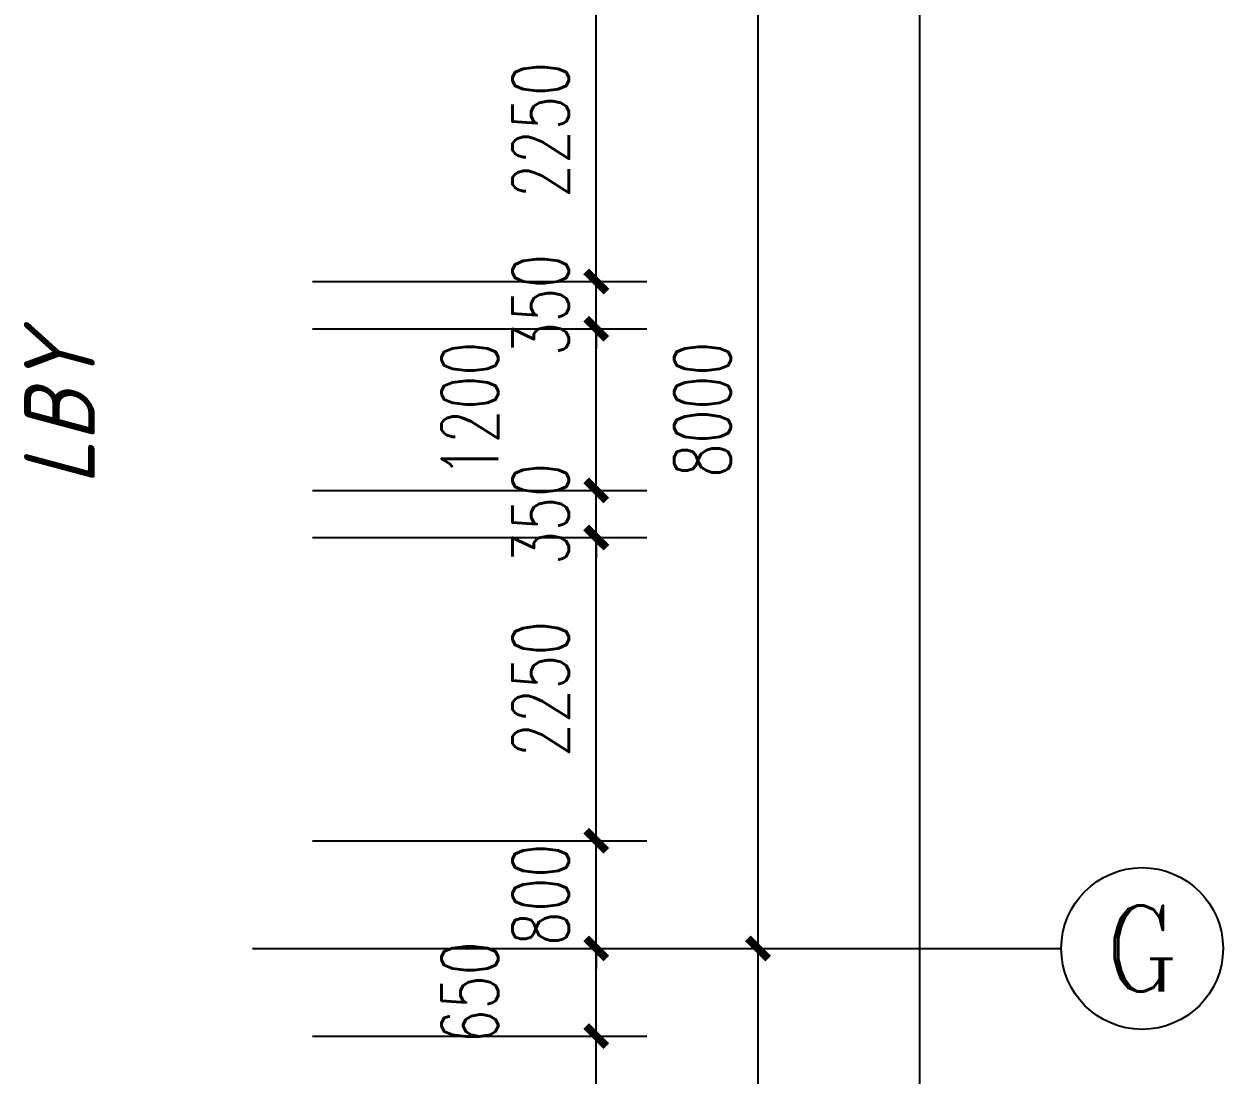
# Model space of a CAD drawing. Extents: x 0 to 2972856, y -1269770 to 0.
# Drawn here: x 2782160 to 2791056, y -1073295 to -1065494 of the extents above; entities that cross this region are included whole.
import ezdxf
from ezdxf.enums import TextEntityAlignment as Align

# ---------------------------------------------------------------- set-up
doc = ezdxf.new("R2010")
doc.units = 0
doc.header["$LTSCALE"] = 1000
doc.header["$PDSIZE"] = 50
doc.layers.add('1-建筑底图', color=8, linetype='Continuous')
doc.layers.add('AXIS_TEXT', color=7, linetype='Continuous')
doc.styles.add('_TCH_AXIS', font='COMPLEX', dxfattribs={"bigfont": 'GBCBIG'})
doc.styles.add('A_DIM_T3', font='SIMPLEX', dxfattribs={"width": 0.7, "bigfont": 'HZ'})
doc.styles.add('COMPLEX', font='COMPLEX')
doc.styles.get("Standard").update_dxf_attribs({"font": 'gbeitc.shx', "bigfont": 'gbcbig.shx'})
doc.dimstyles.new('_TCH_ARCH&&150', dxfattribs={"dimtxt": 420, "dimasz": 150, "dimexe": 375, "dimexo": 450, "dimgap": 202.5, "dimtad": 1, "dimdec": 0, "dimzin": 0, "dimdsep": 46, "dimtxsty": 'A_DIM_T3', "dimblk": 'ARCHTICK', "dimcen": 0.09, "dimclrt": 7, "dimazin": 2, "dimtfac": 1, "dimtdec": 0, "dimtix": 1, "dimtmove": 2, "dimatfit": 3, "dimfxl": 150, "dimtolj": 1, "dimtzin": 0, "dimarcsym": 0})

# ---------------------------------------------------------------- blocks, each defined once
blk = doc.blocks.new('_ArchTick')
at = {"color": 0, "linetype": 'ByBlock', "const_width": 0.4}
blk.add_lwpolyline([(-0.5, -0.5), (0.5, 0.5)], dxfattribs=at)
blk = doc.blocks.new('*D205')
at = {"layer": '1-建筑底图', "color": 0, "lineweight": -2, "transparency": 16777216}
for p, q in [((108850, 77400), (113725, 77400)), ((113350, -2200), (113350, 77400)), ((108850, -2200), (113725, -2200))]:
    blk.add_line(p, q, dxfattribs=at)
at = {"layer": 'Defpoints', "color": 0, "transparency": 16777216}
for p in [(108400, 77400), (113350, 77400), (108400, -2200)]:
    blk.add_point(p, dxfattribs=at)
at = {"layer": '1-建筑底图', "color": 0, "lineweight": -2, "transparency": 16777216, "xscale": 150, "yscale": 150, "zscale": 150}
for p, rotation in [((113350, 77400), 90), ((113350, -2200), 270)]:
    blk.add_blockref('_ArchTick', p, dxfattribs=dict(at, rotation=rotation))
at = {"layer": '1-建筑底图', "color": 7, "transparency": 16777216, "insert": (112937.5, 37600), "char_height": 420, "attachment_point": 5, "rotation": 90, "style": 'A_DIM_T3'}
blk.add_mtext('\\A1;79600', dxfattribs=at)
blk = doc.blocks.new('*D210')
at = {"layer": '1-建筑底图', "color": 0, "lineweight": -2, "transparency": 16777216}
for p, q in [((108850, 17600), (112525, 17600)), ((112150, 9900), (112150, 17600)), ((108850, 9900), (112525, 9900))]:
    blk.add_line(p, q, dxfattribs=at)
at = {"layer": 'Defpoints', "color": 0, "transparency": 16777216}
for p in [(108400, 17600), (112150, 17600), (108400, 9900)]:
    blk.add_point(p, dxfattribs=at)
at = {"layer": '1-建筑底图', "color": 0, "lineweight": -2, "transparency": 16777216, "xscale": 150, "yscale": 150, "zscale": 150}
for p, rotation in [((112150, 17600), 90), ((112150, 9900), 270)]:
    blk.add_blockref('_ArchTick', p, dxfattribs=dict(at, rotation=rotation))
at = {"layer": '1-建筑底图', "color": 7, "transparency": 16777216, "insert": (111737.5, 13750), "char_height": 420, "attachment_point": 5, "rotation": 90, "style": 'A_DIM_T3'}
blk.add_mtext('\\A1;7700', dxfattribs=at)
blk = doc.blocks.new('*D211')
at = {"layer": '1-建筑底图', "color": 0, "lineweight": -2, "transparency": 16777216}
for p, q in [((108850, 25600), (112525, 25600)), ((112150, 17600), (112150, 25600)), ((108850, 17600), (112525, 17600))]:
    blk.add_line(p, q, dxfattribs=at)
at = {"layer": 'Defpoints', "color": 0, "transparency": 16777216}
for p in [(108400, 25600), (112150, 25600), (108400, 17600)]:
    blk.add_point(p, dxfattribs=at)
at = {"layer": '1-建筑底图', "color": 0, "lineweight": -2, "transparency": 16777216, "xscale": 150, "yscale": 150, "zscale": 150}
for p, rotation in [((112150, 25600), 90), ((112150, 17600), 270)]:
    blk.add_blockref('_ArchTick', p, dxfattribs=dict(at, rotation=rotation))
at = {"layer": '1-建筑底图', "color": 7, "transparency": 16777216, "insert": (111737.5, 21600), "char_height": 420, "attachment_point": 5, "rotation": 90, "style": 'A_DIM_T3'}
blk.add_mtext('\\A1;8000', dxfattribs=at)
blk = doc.blocks.new('*D763')
at = {"layer": '1-建筑底图', "color": 0, "lineweight": -2, "transparency": 16777216}
for p, q in [((108845, 16950), (111325, 16950)), ((110950, 14700), (110950, 16950)), ((108845, 14700), (111325, 14700))]:
    blk.add_line(p, q, dxfattribs=at)
at = {"layer": 'Defpoints', "color": 0, "transparency": 16777216}
for p in [(108395, 16950), (110950, 16950), (108395, 14700)]:
    blk.add_point(p, dxfattribs=at)
at = {"layer": '1-建筑底图', "color": 0, "lineweight": -2, "transparency": 16777216, "xscale": 150, "yscale": 150, "zscale": 150}
for p, rotation in [((110950, 16950), 90), ((110950, 14700), 270)]:
    blk.add_blockref('_ArchTick', p, dxfattribs=dict(at, rotation=rotation))
at = {"layer": '1-建筑底图', "color": 7, "transparency": 16777216, "insert": (110537.5, 15825), "char_height": 420, "attachment_point": 5, "rotation": 90, "style": 'A_DIM_T3'}
blk.add_mtext('\\A1;2250', dxfattribs=at)
blk = doc.blocks.new('*D764')
at = {"layer": '1-建筑底图', "color": 0, "lineweight": -2, "transparency": 16777216}
for p, q in [((108845, 17600), (111325, 17600)), ((110950, 16950), (110950, 17600)), ((108845, 16950), (111325, 16950))]:
    blk.add_line(p, q, dxfattribs=at)
at = {"layer": 'Defpoints', "color": 0, "transparency": 16777216}
for p in [(108395, 17600), (110950, 17600), (108395, 16950)]:
    blk.add_point(p, dxfattribs=at)
at = {"layer": '1-建筑底图', "color": 0, "lineweight": -2, "transparency": 16777216, "xscale": 150, "yscale": 150, "zscale": 150}
for p, rotation in [((110950, 17600), 90), ((110950, 16950), 270)]:
    blk.add_blockref('_ArchTick', p, dxfattribs=dict(at, rotation=rotation))
at = {"layer": '1-建筑底图', "color": 7, "transparency": 16777216, "insert": (110012.5, 17275), "char_height": 420, "attachment_point": 5, "rotation": 90, "style": 'A_DIM_T3'}
blk.add_mtext('\\A1;650', dxfattribs=at)
blk = doc.blocks.new('*D765')
at = {"layer": '1-建筑底图', "color": 0, "lineweight": -2, "transparency": 16777216}
for p, q in [((110950, 18400), (110950, 18550)), ((108845, 18400), (111325, 18400)), ((110950, 17600), (110950, 18400)), ((108845, 17600), (111325, 17600)), ((110950, 17600), (110950, 17450))]:
    blk.add_line(p, q, dxfattribs=at)
at = {"layer": 'Defpoints', "color": 0, "transparency": 16777216}
for p in [(108395, 18400), (110950, 18400), (108395, 17600)]:
    blk.add_point(p, dxfattribs=at)
at = {"layer": '1-建筑底图', "color": 0, "lineweight": -2, "transparency": 16777216, "xscale": 150, "yscale": 150, "zscale": 150}
for p, rotation in [((110950, 18400), 270), ((110950, 17600), 90)]:
    blk.add_blockref('_ArchTick', p, dxfattribs=dict(at, rotation=rotation))
at = {"layer": '1-建筑底图', "color": 7, "transparency": 16777216, "insert": (110537.5, 18000), "char_height": 420, "attachment_point": 5, "rotation": 90, "style": 'A_DIM_T3'}
blk.add_mtext('\\A1;800', dxfattribs=at)
blk = doc.blocks.new('*D766')
at = {"layer": '1-建筑底图', "color": 0, "lineweight": -2, "transparency": 16777216}
for p, q in [((108845, 20650), (111325, 20650)), ((110950, 18400), (110950, 20650)), ((108845, 18400), (111325, 18400))]:
    blk.add_line(p, q, dxfattribs=at)
at = {"layer": 'Defpoints', "color": 0, "transparency": 16777216}
for p in [(108395, 20650), (110950, 20650), (108395, 18400)]:
    blk.add_point(p, dxfattribs=at)
at = {"layer": '1-建筑底图', "color": 0, "lineweight": -2, "transparency": 16777216, "xscale": 150, "yscale": 150, "zscale": 150}
for p, rotation in [((110950, 20650), 90), ((110950, 18400), 270)]:
    blk.add_blockref('_ArchTick', p, dxfattribs=dict(at, rotation=rotation))
at = {"layer": '1-建筑底图', "color": 7, "transparency": 16777216, "insert": (110537.5, 19525), "char_height": 420, "attachment_point": 5, "rotation": 90, "style": 'A_DIM_T3'}
blk.add_mtext('\\A1;2250', dxfattribs=at)
blk = doc.blocks.new('*D767')
at = {"layer": '1-建筑底图', "color": 0, "lineweight": -2, "transparency": 16777216}
for p, q in [((110950, 21000), (110950, 21150)), ((108845, 21000), (111325, 21000)), ((110950, 20650), (110950, 21000)), ((108845, 20650), (111325, 20650)), ((110950, 20650), (110950, 20500))]:
    blk.add_line(p, q, dxfattribs=at)
at = {"layer": 'Defpoints', "color": 0, "transparency": 16777216}
for p in [(108395, 21000), (110950, 21000), (108395, 20650)]:
    blk.add_point(p, dxfattribs=at)
at = {"layer": '1-建筑底图', "color": 0, "lineweight": -2, "transparency": 16777216, "xscale": 150, "yscale": 150, "zscale": 150}
for p, rotation in [((110950, 21000), 270), ((110950, 20650), 90)]:
    blk.add_blockref('_ArchTick', p, dxfattribs=dict(at, rotation=rotation))
at = {"layer": '1-建筑底图', "color": 7, "transparency": 16777216, "insert": (110537.5, 20825), "char_height": 420, "attachment_point": 5, "rotation": 90, "style": 'A_DIM_T3'}
blk.add_mtext('\\A1;350', dxfattribs=at)
blk = doc.blocks.new('*D768')
at = {"layer": '1-建筑底图', "color": 0, "lineweight": -2, "transparency": 16777216}
for p, q in [((108845, 22200), (111325, 22200)), ((110950, 21000), (110950, 22200)), ((108845, 21000), (111325, 21000))]:
    blk.add_line(p, q, dxfattribs=at)
at = {"layer": 'Defpoints', "color": 0, "transparency": 16777216}
for p in [(108395, 22200), (110950, 22200), (108395, 21000)]:
    blk.add_point(p, dxfattribs=at)
at = {"layer": '1-建筑底图', "color": 0, "lineweight": -2, "transparency": 16777216, "xscale": 150, "yscale": 150, "zscale": 150}
for p, rotation in [((110950, 22200), 90), ((110950, 21000), 270)]:
    blk.add_blockref('_ArchTick', p, dxfattribs=dict(at, rotation=rotation))
at = {"layer": '1-建筑底图', "color": 7, "transparency": 16777216, "insert": (110012.5, 21600), "char_height": 420, "attachment_point": 5, "rotation": 90, "style": 'A_DIM_T3'}
blk.add_mtext('\\A1;1200', dxfattribs=at)
blk = doc.blocks.new('*D769')
at = {"layer": '1-建筑底图', "color": 0, "lineweight": -2, "transparency": 16777216}
for p, q in [((110950, 22550), (110950, 22700)), ((108845, 22550), (111325, 22550)), ((110950, 22200), (110950, 22550)), ((108845, 22200), (111325, 22200)), ((110950, 22200), (110950, 22050))]:
    blk.add_line(p, q, dxfattribs=at)
at = {"layer": 'Defpoints', "color": 0, "transparency": 16777216}
for p in [(108395, 22550), (110950, 22550), (108395, 22200)]:
    blk.add_point(p, dxfattribs=at)
at = {"layer": '1-建筑底图', "color": 0, "lineweight": -2, "transparency": 16777216, "xscale": 150, "yscale": 150, "zscale": 150}
for p, rotation in [((110950, 22550), 270), ((110950, 22200), 90)]:
    blk.add_blockref('_ArchTick', p, dxfattribs=dict(at, rotation=rotation))
at = {"layer": '1-建筑底图', "color": 7, "transparency": 16777216, "insert": (110537.5, 22375), "char_height": 420, "attachment_point": 5, "rotation": 90, "style": 'A_DIM_T3'}
blk.add_mtext('\\A1;350', dxfattribs=at)
blk = doc.blocks.new('*D770')
at = {"layer": '1-建筑底图', "color": 0, "lineweight": -2, "transparency": 16777216}
for p, q in [((108845, 24800), (111325, 24800)), ((110950, 22550), (110950, 24800)), ((108845, 22550), (111325, 22550))]:
    blk.add_line(p, q, dxfattribs=at)
at = {"layer": 'Defpoints', "color": 0, "transparency": 16777216}
for p in [(108395, 24800), (110950, 24800), (108395, 22550)]:
    blk.add_point(p, dxfattribs=at)
at = {"layer": '1-建筑底图', "color": 0, "lineweight": -2, "transparency": 16777216, "xscale": 150, "yscale": 150, "zscale": 150}
for p, rotation in [((110950, 24800), 90), ((110950, 22550), 270)]:
    blk.add_blockref('_ArchTick', p, dxfattribs=dict(at, rotation=rotation))
at = {"layer": '1-建筑底图', "color": 7, "transparency": 16777216, "insert": (110537.5, 23675), "char_height": 420, "attachment_point": 5, "rotation": 90, "style": 'A_DIM_T3'}
blk.add_mtext('\\A1;2250', dxfattribs=at)
blk = doc.blocks.new('*D820')
at = {"layer": '1-建筑底图', "color": 0, "lineweight": -2, "transparency": 16777216}
for p, q in [((108850, 77400), (113725, 77400)), ((113350, -2200), (113350, 77400)), ((108850, -2200), (113725, -2200))]:
    blk.add_line(p, q, dxfattribs=at)
at = {"layer": 'Defpoints', "color": 0, "transparency": 16777216}
for p in [(108400, 77400), (113350, 77400), (108400, -2200)]:
    blk.add_point(p, dxfattribs=at)
at = {"layer": '1-建筑底图', "color": 0, "lineweight": -2, "transparency": 16777216, "xscale": 150, "yscale": 150, "zscale": 150}
for p, rotation in [((113350, 77400), 90), ((113350, -2200), 270)]:
    blk.add_blockref('_ArchTick', p, dxfattribs=dict(at, rotation=rotation))
at = {"layer": '1-建筑底图', "color": 7, "transparency": 16777216, "insert": (112937.5, 37600), "char_height": 420, "attachment_point": 5, "rotation": 90, "style": 'A_DIM_T3'}
blk.add_mtext('\\A1;79600', dxfattribs=at)
blk = doc.blocks.new('*D825')
at = {"layer": '1-建筑底图', "color": 0, "lineweight": -2, "transparency": 16777216}
for p, q in [((108850, 17600), (112525, 17600)), ((112150, 9900), (112150, 17600)), ((108850, 9900), (112525, 9900))]:
    blk.add_line(p, q, dxfattribs=at)
at = {"layer": 'Defpoints', "color": 0, "transparency": 16777216}
for p in [(108400, 17600), (112150, 17600), (108400, 9900)]:
    blk.add_point(p, dxfattribs=at)
at = {"layer": '1-建筑底图', "color": 0, "lineweight": -2, "transparency": 16777216, "xscale": 150, "yscale": 150, "zscale": 150}
for p, rotation in [((112150, 17600), 90), ((112150, 9900), 270)]:
    blk.add_blockref('_ArchTick', p, dxfattribs=dict(at, rotation=rotation))
at = {"layer": '1-建筑底图', "color": 7, "transparency": 16777216, "insert": (111737.5, 13750), "char_height": 420, "attachment_point": 5, "rotation": 90, "style": 'A_DIM_T3'}
blk.add_mtext('\\A1;7700', dxfattribs=at)
blk = doc.blocks.new('*D826')
at = {"layer": '1-建筑底图', "color": 0, "lineweight": -2, "transparency": 16777216}
for p, q in [((108850, 25600), (112525, 25600)), ((112150, 17600), (112150, 25600)), ((108850, 17600), (112525, 17600))]:
    blk.add_line(p, q, dxfattribs=at)
at = {"layer": 'Defpoints', "color": 0, "transparency": 16777216}
for p in [(108400, 25600), (112150, 25600), (108400, 17600)]:
    blk.add_point(p, dxfattribs=at)
at = {"layer": '1-建筑底图', "color": 0, "lineweight": -2, "transparency": 16777216, "xscale": 150, "yscale": 150, "zscale": 150}
for p, rotation in [((112150, 25600), 90), ((112150, 17600), 270)]:
    blk.add_blockref('_ArchTick', p, dxfattribs=dict(at, rotation=rotation))
at = {"layer": '1-建筑底图', "color": 7, "transparency": 16777216, "insert": (111737.5, 21600), "char_height": 420, "attachment_point": 5, "rotation": 90, "style": 'A_DIM_T3'}
blk.add_mtext('\\A1;8000', dxfattribs=at)
blk = doc.blocks.new('*D1070')
at = {"layer": '1-建筑底图', "color": 0, "lineweight": -2, "transparency": 16777216}
for p, q in [((108845, 16950), (111325, 16950)), ((110950, 14700), (110950, 16950)), ((108845, 14700), (111325, 14700))]:
    blk.add_line(p, q, dxfattribs=at)
at = {"layer": 'Defpoints', "color": 0, "transparency": 16777216}
for p in [(108395, 16950), (110950, 16950), (108395, 14700)]:
    blk.add_point(p, dxfattribs=at)
at = {"layer": '1-建筑底图', "color": 0, "lineweight": -2, "transparency": 16777216, "xscale": 150, "yscale": 150, "zscale": 150}
for p, rotation in [((110950, 16950), 90), ((110950, 14700), 270)]:
    blk.add_blockref('_ArchTick', p, dxfattribs=dict(at, rotation=rotation))
at = {"layer": '1-建筑底图', "color": 7, "transparency": 16777216, "insert": (110537.5, 15825), "char_height": 420, "attachment_point": 5, "rotation": 90, "style": 'A_DIM_T3'}
blk.add_mtext('\\A1;2250', dxfattribs=at)
blk = doc.blocks.new('*D1071')
at = {"layer": '1-建筑底图', "color": 0, "lineweight": -2, "transparency": 16777216}
for p, q in [((108845, 17600), (111325, 17600)), ((110950, 16950), (110950, 17600)), ((108845, 16950), (111325, 16950))]:
    blk.add_line(p, q, dxfattribs=at)
at = {"layer": 'Defpoints', "color": 0, "transparency": 16777216}
for p in [(108395, 17600), (110950, 17600), (108395, 16950)]:
    blk.add_point(p, dxfattribs=at)
at = {"layer": '1-建筑底图', "color": 0, "lineweight": -2, "transparency": 16777216, "xscale": 150, "yscale": 150, "zscale": 150}
for p, rotation in [((110950, 17600), 90), ((110950, 16950), 270)]:
    blk.add_blockref('_ArchTick', p, dxfattribs=dict(at, rotation=rotation))
at = {"layer": '1-建筑底图', "color": 7, "transparency": 16777216, "insert": (110012.5, 17275), "char_height": 420, "attachment_point": 5, "rotation": 90, "style": 'A_DIM_T3'}
blk.add_mtext('\\A1;650', dxfattribs=at)
blk = doc.blocks.new('*D1072')
at = {"layer": '1-建筑底图', "color": 0, "lineweight": -2, "transparency": 16777216}
for p, q in [((110950, 18400), (110950, 18550)), ((108845, 18400), (111325, 18400)), ((110950, 17600), (110950, 18400)), ((108845, 17600), (111325, 17600)), ((110950, 17600), (110950, 17450))]:
    blk.add_line(p, q, dxfattribs=at)
at = {"layer": 'Defpoints', "color": 0, "transparency": 16777216}
for p in [(108395, 18400), (110950, 18400), (108395, 17600)]:
    blk.add_point(p, dxfattribs=at)
at = {"layer": '1-建筑底图', "color": 0, "lineweight": -2, "transparency": 16777216, "xscale": 150, "yscale": 150, "zscale": 150}
for p, rotation in [((110950, 18400), 270), ((110950, 17600), 90)]:
    blk.add_blockref('_ArchTick', p, dxfattribs=dict(at, rotation=rotation))
at = {"layer": '1-建筑底图', "color": 7, "transparency": 16777216, "insert": (110537.5, 18000), "char_height": 420, "attachment_point": 5, "rotation": 90, "style": 'A_DIM_T3'}
blk.add_mtext('\\A1;800', dxfattribs=at)
blk = doc.blocks.new('*D1073')
at = {"layer": '1-建筑底图', "color": 0, "lineweight": -2, "transparency": 16777216}
for p, q in [((108845, 20650), (111325, 20650)), ((110950, 18400), (110950, 20650)), ((108845, 18400), (111325, 18400))]:
    blk.add_line(p, q, dxfattribs=at)
at = {"layer": 'Defpoints', "color": 0, "transparency": 16777216}
for p in [(108395, 20650), (110950, 20650), (108395, 18400)]:
    blk.add_point(p, dxfattribs=at)
at = {"layer": '1-建筑底图', "color": 0, "lineweight": -2, "transparency": 16777216, "xscale": 150, "yscale": 150, "zscale": 150}
for p, rotation in [((110950, 20650), 90), ((110950, 18400), 270)]:
    blk.add_blockref('_ArchTick', p, dxfattribs=dict(at, rotation=rotation))
at = {"layer": '1-建筑底图', "color": 7, "transparency": 16777216, "insert": (110537.5, 19525), "char_height": 420, "attachment_point": 5, "rotation": 90, "style": 'A_DIM_T3'}
blk.add_mtext('\\A1;2250', dxfattribs=at)
blk = doc.blocks.new('*D1074')
at = {"layer": '1-建筑底图', "color": 0, "lineweight": -2, "transparency": 16777216}
for p, q in [((110950, 21000), (110950, 21150)), ((108845, 21000), (111325, 21000)), ((110950, 20650), (110950, 21000)), ((108845, 20650), (111325, 20650)), ((110950, 20650), (110950, 20500))]:
    blk.add_line(p, q, dxfattribs=at)
at = {"layer": 'Defpoints', "color": 0, "transparency": 16777216}
for p in [(108395, 21000), (110950, 21000), (108395, 20650)]:
    blk.add_point(p, dxfattribs=at)
at = {"layer": '1-建筑底图', "color": 0, "lineweight": -2, "transparency": 16777216, "xscale": 150, "yscale": 150, "zscale": 150}
for p, rotation in [((110950, 21000), 270), ((110950, 20650), 90)]:
    blk.add_blockref('_ArchTick', p, dxfattribs=dict(at, rotation=rotation))
at = {"layer": '1-建筑底图', "color": 7, "transparency": 16777216, "insert": (110537.5, 20825), "char_height": 420, "attachment_point": 5, "rotation": 90, "style": 'A_DIM_T3'}
blk.add_mtext('\\A1;350', dxfattribs=at)
blk = doc.blocks.new('*D1075')
at = {"layer": '1-建筑底图', "color": 0, "lineweight": -2, "transparency": 16777216}
for p, q in [((108845, 22200), (111325, 22200)), ((110950, 21000), (110950, 22200)), ((108845, 21000), (111325, 21000))]:
    blk.add_line(p, q, dxfattribs=at)
at = {"layer": 'Defpoints', "color": 0, "transparency": 16777216}
for p in [(108395, 22200), (110950, 22200), (108395, 21000)]:
    blk.add_point(p, dxfattribs=at)
at = {"layer": '1-建筑底图', "color": 0, "lineweight": -2, "transparency": 16777216, "xscale": 150, "yscale": 150, "zscale": 150}
for p, rotation in [((110950, 22200), 90), ((110950, 21000), 270)]:
    blk.add_blockref('_ArchTick', p, dxfattribs=dict(at, rotation=rotation))
at = {"layer": '1-建筑底图', "color": 7, "transparency": 16777216, "insert": (110012.5, 21600), "char_height": 420, "attachment_point": 5, "rotation": 90, "style": 'A_DIM_T3'}
blk.add_mtext('\\A1;1200', dxfattribs=at)
blk = doc.blocks.new('*D1076')
at = {"layer": '1-建筑底图', "color": 0, "lineweight": -2, "transparency": 16777216}
for p, q in [((110950, 22550), (110950, 22700)), ((108845, 22550), (111325, 22550)), ((110950, 22200), (110950, 22550)), ((108845, 22200), (111325, 22200)), ((110950, 22200), (110950, 22050))]:
    blk.add_line(p, q, dxfattribs=at)
at = {"layer": 'Defpoints', "color": 0, "transparency": 16777216}
for p in [(108395, 22550), (110950, 22550), (108395, 22200)]:
    blk.add_point(p, dxfattribs=at)
at = {"layer": '1-建筑底图', "color": 0, "lineweight": -2, "transparency": 16777216, "xscale": 150, "yscale": 150, "zscale": 150}
for p, rotation in [((110950, 22550), 270), ((110950, 22200), 90)]:
    blk.add_blockref('_ArchTick', p, dxfattribs=dict(at, rotation=rotation))
at = {"layer": '1-建筑底图', "color": 7, "transparency": 16777216, "insert": (110537.5, 22375), "char_height": 420, "attachment_point": 5, "rotation": 90, "style": 'A_DIM_T3'}
blk.add_mtext('\\A1;350', dxfattribs=at)
blk = doc.blocks.new('*D1077')
at = {"layer": '1-建筑底图', "color": 0, "lineweight": -2, "transparency": 16777216}
for p, q in [((108845, 24800), (111325, 24800)), ((110950, 22550), (110950, 24800)), ((108845, 22550), (111325, 22550))]:
    blk.add_line(p, q, dxfattribs=at)
at = {"layer": 'Defpoints', "color": 0, "transparency": 16777216}
for p in [(108395, 24800), (110950, 24800), (108395, 22550)]:
    blk.add_point(p, dxfattribs=at)
at = {"layer": '1-建筑底图', "color": 0, "lineweight": -2, "transparency": 16777216, "xscale": 150, "yscale": 150, "zscale": 150}
for p, rotation in [((110950, 24800), 90), ((110950, 22550), 270)]:
    blk.add_blockref('_ArchTick', p, dxfattribs=dict(at, rotation=rotation))
at = {"layer": '1-建筑底图', "color": 7, "transparency": 16777216, "insert": (110537.5, 23675), "char_height": 420, "attachment_point": 5, "rotation": 90, "style": 'A_DIM_T3'}
blk.add_mtext('\\A1;2250', dxfattribs=at)
blk = doc.blocks.new('_AXISO')
blk.add_circle((0, 0), 0.5)
at = {"layer": 'AXIS_TEXT', "style": 'COMPLEX', "width": 1.041667}
blk.add_attdef('A', text='', height=0.56, dxfattribs=at).set_placement((-0.25, -0.28), (0.25, -0.28), align=Align.FIT)
blk = doc.blocks.new('*D423')
at = {"layer": '1-建筑底图', "color": 0, "lineweight": -2, "transparency": 16777216}
for p, q in [((108850, 77400), (113725, 77400)), ((113350, -2200), (113350, 77400)), ((108850, -2200), (113725, -2200))]:
    blk.add_line(p, q, dxfattribs=at)
at = {"layer": 'Defpoints', "color": 0, "transparency": 16777216}
for p in [(108400, 77400), (113350, 77400), (108400, -2200)]:
    blk.add_point(p, dxfattribs=at)
at = {"layer": '1-建筑底图', "color": 0, "lineweight": -2, "transparency": 16777216, "xscale": 150, "yscale": 150, "zscale": 150}
for p, rotation in [((113350, 77400), 90), ((113350, -2200), 270)]:
    blk.add_blockref('_ArchTick', p, dxfattribs=dict(at, rotation=rotation))
at = {"layer": '1-建筑底图', "color": 7, "transparency": 16777216, "insert": (112937.5, 37600), "char_height": 420, "attachment_point": 5, "rotation": 90, "style": 'A_DIM_T3'}
blk.add_mtext('\\A1;79600', dxfattribs=at)
blk = doc.blocks.new('*D428')
at = {"layer": '1-建筑底图', "color": 0, "lineweight": -2, "transparency": 16777216}
for p, q in [((108850, 17600), (112525, 17600)), ((112150, 9900), (112150, 17600)), ((108850, 9900), (112525, 9900))]:
    blk.add_line(p, q, dxfattribs=at)
at = {"layer": 'Defpoints', "color": 0, "transparency": 16777216}
for p in [(108400, 17600), (112150, 17600), (108400, 9900)]:
    blk.add_point(p, dxfattribs=at)
at = {"layer": '1-建筑底图', "color": 0, "lineweight": -2, "transparency": 16777216, "xscale": 150, "yscale": 150, "zscale": 150}
for p, rotation in [((112150, 17600), 90), ((112150, 9900), 270)]:
    blk.add_blockref('_ArchTick', p, dxfattribs=dict(at, rotation=rotation))
at = {"layer": '1-建筑底图', "color": 7, "transparency": 16777216, "insert": (111737.5, 13750), "char_height": 420, "attachment_point": 5, "rotation": 90, "style": 'A_DIM_T3'}
blk.add_mtext('\\A1;7700', dxfattribs=at)
blk = doc.blocks.new('*D429')
at = {"layer": '1-建筑底图', "color": 0, "lineweight": -2, "transparency": 16777216}
for p, q in [((108850, 25600), (112525, 25600)), ((112150, 17600), (112150, 25600)), ((108850, 17600), (112525, 17600))]:
    blk.add_line(p, q, dxfattribs=at)
at = {"layer": 'Defpoints', "color": 0, "transparency": 16777216}
for p in [(108400, 25600), (112150, 25600), (108400, 17600)]:
    blk.add_point(p, dxfattribs=at)
at = {"layer": '1-建筑底图', "color": 0, "lineweight": -2, "transparency": 16777216, "xscale": 150, "yscale": 150, "zscale": 150}
for p, rotation in [((112150, 25600), 90), ((112150, 17600), 270)]:
    blk.add_blockref('_ArchTick', p, dxfattribs=dict(at, rotation=rotation))
at = {"layer": '1-建筑底图', "color": 7, "transparency": 16777216, "insert": (111737.5, 21600), "char_height": 420, "attachment_point": 5, "rotation": 90, "style": 'A_DIM_T3'}
blk.add_mtext('\\A1;8000', dxfattribs=at)
blk = doc.blocks.new('*D673')
at = {"layer": '1-建筑底图', "color": 0, "lineweight": -2, "transparency": 16777216}
for p, q in [((108845, 16950), (111325, 16950)), ((110950, 14700), (110950, 16950)), ((108845, 14700), (111325, 14700))]:
    blk.add_line(p, q, dxfattribs=at)
at = {"layer": 'Defpoints', "color": 0, "transparency": 16777216}
for p in [(108395, 16950), (110950, 16950), (108395, 14700)]:
    blk.add_point(p, dxfattribs=at)
at = {"layer": '1-建筑底图', "color": 0, "lineweight": -2, "transparency": 16777216, "xscale": 150, "yscale": 150, "zscale": 150}
for p, rotation in [((110950, 16950), 90), ((110950, 14700), 270)]:
    blk.add_blockref('_ArchTick', p, dxfattribs=dict(at, rotation=rotation))
at = {"layer": '1-建筑底图', "color": 7, "transparency": 16777216, "insert": (110537.5, 15825), "char_height": 420, "attachment_point": 5, "rotation": 90, "style": 'A_DIM_T3'}
blk.add_mtext('\\A1;2250', dxfattribs=at)
blk = doc.blocks.new('*D674')
at = {"layer": '1-建筑底图', "color": 0, "lineweight": -2, "transparency": 16777216}
for p, q in [((108845, 17600), (111325, 17600)), ((110950, 16950), (110950, 17600)), ((108845, 16950), (111325, 16950))]:
    blk.add_line(p, q, dxfattribs=at)
at = {"layer": 'Defpoints', "color": 0, "transparency": 16777216}
for p in [(108395, 17600), (110950, 17600), (108395, 16950)]:
    blk.add_point(p, dxfattribs=at)
at = {"layer": '1-建筑底图', "color": 0, "lineweight": -2, "transparency": 16777216, "xscale": 150, "yscale": 150, "zscale": 150}
for p, rotation in [((110950, 17600), 90), ((110950, 16950), 270)]:
    blk.add_blockref('_ArchTick', p, dxfattribs=dict(at, rotation=rotation))
at = {"layer": '1-建筑底图', "color": 7, "transparency": 16777216, "insert": (110012.5, 17275), "char_height": 420, "attachment_point": 5, "rotation": 90, "style": 'A_DIM_T3'}
blk.add_mtext('\\A1;650', dxfattribs=at)
blk = doc.blocks.new('*D675')
at = {"layer": '1-建筑底图', "color": 0, "lineweight": -2, "transparency": 16777216}
for p, q in [((110950, 18400), (110950, 18550)), ((108845, 18400), (111325, 18400)), ((110950, 17600), (110950, 18400)), ((108845, 17600), (111325, 17600)), ((110950, 17600), (110950, 17450))]:
    blk.add_line(p, q, dxfattribs=at)
at = {"layer": 'Defpoints', "color": 0, "transparency": 16777216}
for p in [(108395, 18400), (110950, 18400), (108395, 17600)]:
    blk.add_point(p, dxfattribs=at)
at = {"layer": '1-建筑底图', "color": 0, "lineweight": -2, "transparency": 16777216, "xscale": 150, "yscale": 150, "zscale": 150}
for p, rotation in [((110950, 18400), 270), ((110950, 17600), 90)]:
    blk.add_blockref('_ArchTick', p, dxfattribs=dict(at, rotation=rotation))
at = {"layer": '1-建筑底图', "color": 7, "transparency": 16777216, "insert": (110537.5, 18000), "char_height": 420, "attachment_point": 5, "rotation": 90, "style": 'A_DIM_T3'}
blk.add_mtext('\\A1;800', dxfattribs=at)
blk = doc.blocks.new('*D676')
at = {"layer": '1-建筑底图', "color": 0, "lineweight": -2, "transparency": 16777216}
for p, q in [((108845, 20650), (111325, 20650)), ((110950, 18400), (110950, 20650)), ((108845, 18400), (111325, 18400))]:
    blk.add_line(p, q, dxfattribs=at)
at = {"layer": 'Defpoints', "color": 0, "transparency": 16777216}
for p in [(108395, 20650), (110950, 20650), (108395, 18400)]:
    blk.add_point(p, dxfattribs=at)
at = {"layer": '1-建筑底图', "color": 0, "lineweight": -2, "transparency": 16777216, "xscale": 150, "yscale": 150, "zscale": 150}
for p, rotation in [((110950, 20650), 90), ((110950, 18400), 270)]:
    blk.add_blockref('_ArchTick', p, dxfattribs=dict(at, rotation=rotation))
at = {"layer": '1-建筑底图', "color": 7, "transparency": 16777216, "insert": (110537.5, 19525), "char_height": 420, "attachment_point": 5, "rotation": 90, "style": 'A_DIM_T3'}
blk.add_mtext('\\A1;2250', dxfattribs=at)
blk = doc.blocks.new('*D677')
at = {"layer": '1-建筑底图', "color": 0, "lineweight": -2, "transparency": 16777216}
for p, q in [((110950, 21000), (110950, 21150)), ((108845, 21000), (111325, 21000)), ((110950, 20650), (110950, 21000)), ((108845, 20650), (111325, 20650)), ((110950, 20650), (110950, 20500))]:
    blk.add_line(p, q, dxfattribs=at)
at = {"layer": 'Defpoints', "color": 0, "transparency": 16777216}
for p in [(108395, 21000), (110950, 21000), (108395, 20650)]:
    blk.add_point(p, dxfattribs=at)
at = {"layer": '1-建筑底图', "color": 0, "lineweight": -2, "transparency": 16777216, "xscale": 150, "yscale": 150, "zscale": 150}
for p, rotation in [((110950, 21000), 270), ((110950, 20650), 90)]:
    blk.add_blockref('_ArchTick', p, dxfattribs=dict(at, rotation=rotation))
at = {"layer": '1-建筑底图', "color": 7, "transparency": 16777216, "insert": (110537.5, 20825), "char_height": 420, "attachment_point": 5, "rotation": 90, "style": 'A_DIM_T3'}
blk.add_mtext('\\A1;350', dxfattribs=at)
blk = doc.blocks.new('*D678')
at = {"layer": '1-建筑底图', "color": 0, "lineweight": -2, "transparency": 16777216}
for p, q in [((108845, 22200), (111325, 22200)), ((110950, 21000), (110950, 22200)), ((108845, 21000), (111325, 21000))]:
    blk.add_line(p, q, dxfattribs=at)
at = {"layer": 'Defpoints', "color": 0, "transparency": 16777216}
for p in [(108395, 22200), (110950, 22200), (108395, 21000)]:
    blk.add_point(p, dxfattribs=at)
at = {"layer": '1-建筑底图', "color": 0, "lineweight": -2, "transparency": 16777216, "xscale": 150, "yscale": 150, "zscale": 150}
for p, rotation in [((110950, 22200), 90), ((110950, 21000), 270)]:
    blk.add_blockref('_ArchTick', p, dxfattribs=dict(at, rotation=rotation))
at = {"layer": '1-建筑底图', "color": 7, "transparency": 16777216, "insert": (110012.5, 21600), "char_height": 420, "attachment_point": 5, "rotation": 90, "style": 'A_DIM_T3'}
blk.add_mtext('\\A1;1200', dxfattribs=at)
blk = doc.blocks.new('*D679')
at = {"layer": '1-建筑底图', "color": 0, "lineweight": -2, "transparency": 16777216}
for p, q in [((110950, 22550), (110950, 22700)), ((108845, 22550), (111325, 22550)), ((110950, 22200), (110950, 22550)), ((108845, 22200), (111325, 22200)), ((110950, 22200), (110950, 22050))]:
    blk.add_line(p, q, dxfattribs=at)
at = {"layer": 'Defpoints', "color": 0, "transparency": 16777216}
for p in [(108395, 22550), (110950, 22550), (108395, 22200)]:
    blk.add_point(p, dxfattribs=at)
at = {"layer": '1-建筑底图', "color": 0, "lineweight": -2, "transparency": 16777216, "xscale": 150, "yscale": 150, "zscale": 150}
for p, rotation in [((110950, 22550), 270), ((110950, 22200), 90)]:
    blk.add_blockref('_ArchTick', p, dxfattribs=dict(at, rotation=rotation))
at = {"layer": '1-建筑底图', "color": 7, "transparency": 16777216, "insert": (110537.5, 22375), "char_height": 420, "attachment_point": 5, "rotation": 90, "style": 'A_DIM_T3'}
blk.add_mtext('\\A1;350', dxfattribs=at)
blk = doc.blocks.new('*D680')
at = {"layer": '1-建筑底图', "color": 0, "lineweight": -2, "transparency": 16777216}
for p, q in [((108845, 24800), (111325, 24800)), ((110950, 22550), (110950, 24800)), ((108845, 22550), (111325, 22550))]:
    blk.add_line(p, q, dxfattribs=at)
at = {"layer": 'Defpoints', "color": 0, "transparency": 16777216}
for p in [(108395, 24800), (110950, 24800), (108395, 22550)]:
    blk.add_point(p, dxfattribs=at)
at = {"layer": '1-建筑底图', "color": 0, "lineweight": -2, "transparency": 16777216, "xscale": 150, "yscale": 150, "zscale": 150}
for p, rotation in [((110950, 24800), 90), ((110950, 22550), 270)]:
    blk.add_blockref('_ArchTick', p, dxfattribs=dict(at, rotation=rotation))
at = {"layer": '1-建筑底图', "color": 7, "transparency": 16777216, "insert": (110537.5, 23675), "char_height": 420, "attachment_point": 5, "rotation": 90, "style": 'A_DIM_T3'}
blk.add_mtext('\\A1;2250', dxfattribs=at)
blk = doc.blocks.new('1-二层建筑底图')
at = {"layer": '1-建筑底图'}
blk.add_line((108400, 17600), (114400, 17600), dxfattribs=at)
ref = blk.add_blockref('_AXISO', (115000, 17600), dxfattribs=dict(at, xscale=1200, yscale=1200, zscale=1200))
ref.add_attrib('A', 'G', dxfattribs={"layer": 'AXIS_TEXT', "height": 637.8, "style": '_TCH_AXIS'}).set_placement((114726.7, 17281.1), (115273.3, 17281.1), align=Align.FIT)
blk.add_text('LBY', height=525, rotation=90, dxfattribs=at).set_placement((107229.6, 21039.5))
for p1, p2, distance, picture, middle in [((108400, -2200), (108400, 77400), -4950, '*D205', (112937.5, 37600)), ((108400, -2200), (108400, 77400), -4950, '*D820', (112937.5, 37600)), ((108400, -2200), (108400, 77400), -4950, '*D423', (112937.5, 37600)), ((108400, 17600), (108400, 25600), -3750, '*D211', (111737.5, 21600)), ((108400, 17600), (108400, 25600), -3750, '*D826', (111737.5, 21600)), ((108400, 17600), (108400, 25600), -3750, '*D429', (111737.5, 21600)), ((108395, 22550), (108395, 24800), -2555, '*D770', (110537.5, 23675)), ((108395, 22550), (108395, 24800), -2555, '*D1077', (110537.5, 23675)), ((108395, 22550), (108395, 24800), -2555, '*D680', (110537.5, 23675)), ((108395, 22200), (108395, 22550), -2555, '*D769', (110537.5, 22375)), ((108395, 22200), (108395, 22550), -2555, '*D1076', (110537.5, 22375)), ((108395, 22200), (108395, 22550), -2555, '*D679', (110537.5, 22375)), ((108395, 20650), (108395, 21000), -2555, '*D767', (110537.5, 20825)), ((108395, 20650), (108395, 21000), -2555, '*D1074', (110537.5, 20825)), ((108395, 20650), (108395, 21000), -2555, '*D677', (110537.5, 20825)), ((108395, 18400), (108395, 20650), -2555, '*D766', (110537.5, 19525)), ((108395, 18400), (108395, 20650), -2555, '*D1073', (110537.5, 19525)), ((108395, 18400), (108395, 20650), -2555, '*D676', (110537.5, 19525)), ((108395, 17600), (108395, 18400), -2555, '*D765', (110537.5, 18000)), ((108395, 17600), (108395, 18400), -2555, '*D1072', (110537.5, 18000)), ((108395, 17600), (108395, 18400), -2555, '*D675', (110537.5, 18000)), ((108400, 9900), (108400, 17600), -3750, '*D210', (111737.5, 13750)), ((108400, 9900), (108400, 17600), -3750, '*D825', (111737.5, 13750)), ((108400, 9900), (108400, 17600), -3750, '*D428', (111737.5, 13750)), ((108395, 14700), (108395, 16950), -2555, '*D763', (110537.5, 15825)), ((108395, 14700), (108395, 16950), -2555, '*D1070', (110537.5, 15825)), ((108395, 14700), (108395, 16950), -2555, '*D673', (110537.5, 15825))]:
    dim = blk.add_aligned_dim(p1=p1, p2=p2, distance=distance, dimstyle='_TCH_ARCH&&150', dxfattribs=at)
    dim.commit()
    dim.dimension.update_dxf_attribs({"geometry": picture, "text_midpoint": middle})
for base, p1, p2, picture, middle in [((110950, 22200), (108395, 21000), (108395, 22200), '*D768', (110012.5, 21600)), ((110950, 22200), (108395, 21000), (108395, 22200), '*D1075', (110012.5, 21600)), ((110950, 22200), (108395, 21000), (108395, 22200), '*D678', (110012.5, 21600)), ((110950, 17600), (108395, 16950), (108395, 17600), '*D764', (110012.5, 17275)), ((110950, 17600), (108395, 16950), (108395, 17600), '*D1071', (110012.5, 17275)), ((110950, 17600), (108395, 16950), (108395, 17600), '*D674', (110012.5, 17275))]:
    dim = blk.add_linear_dim(base=base, p1=p1, p2=p2, angle=90, dimstyle='_TCH_ARCH&&150', dxfattribs=at)
    dim.commit()
    dim.dimension.update_dxf_attribs({"geometry": picture, "text_midpoint": middle, "dimtype": 161})

msp = doc.modelspace()

# ---------------------------------------------------------------- block references
at = {"layer": '1-建筑底图', "linetype": 'ByBlock'}
msp.add_blockref('1-二层建筑底图', (2675455.9, -1089955.7), dxfattribs=at)
msp.add_blockref('1-二层建筑底图', (2675455.9, -1089955.7), dxfattribs=at)

doc.saveas('drawing.dxf')
